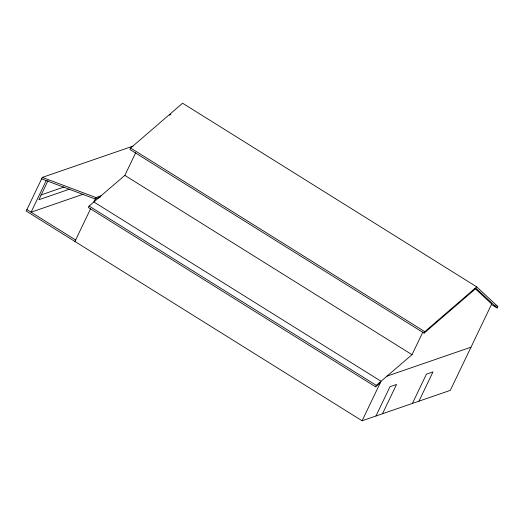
<?xml version="1.0" encoding="UTF-8"?>
<svg xmlns="http://www.w3.org/2000/svg" width="524" height="524" viewBox="0 0 524 524"><rect width="100%" height="100%" fill="white"/><g stroke="black" fill="none" stroke-linecap="round" stroke-linejoin="round"><path stroke-width="0.79" d="M133.089 146.098L42.333 177.394L26.2 211.061L362.097 420.779L450.312 390.36L491.695 303.999L474.941 288.39M46.223 180.583L31.08 212.2L83.382 194.168M48.057 180.57L38.874 199.736L69.705 189.105M135.716 152.7L124.843 175.383L89.106 206.05L88.405 207.517L375.584 386.81L380.332 382.716M74.919 241.479L90.698 208.545M101.008 195.825L95.964 197.568L93.855 201.956L381.033 381.256L412.021 354.683L422.894 331.993M130.646 148.037L129.945 149.497L424.08 333.14L476.028 288.331L497.099 307.961L497.8 306.501L476.729 286.87L182.588 103.221L130.646 148.037L424.781 331.679L476.729 286.87M375.584 386.81L376.284 385.35L381.033 381.256L362.097 420.779M375.95 415.997L389.98 386.725L396.537 384.459L382.513 413.737M424.08 333.14L424.781 331.679M412.401 403.428L426.431 374.156L432.994 371.889L418.964 401.168M169.632 115.26L170.857 114.206M40.865 195.007L63.987 187.029M100.169 197.338L95.257 199.028L41.632 178.854M386.994 376.147L471.004 347.176M42.333 177.394L95.964 197.568M495.717 305.197L497.106 306.068M491.551 304.496L497.099 307.961M124.843 175.383L412.021 354.683M89.106 206.05L376.284 385.35M26.901 209.593L75.62 240.012"/></g></svg>
